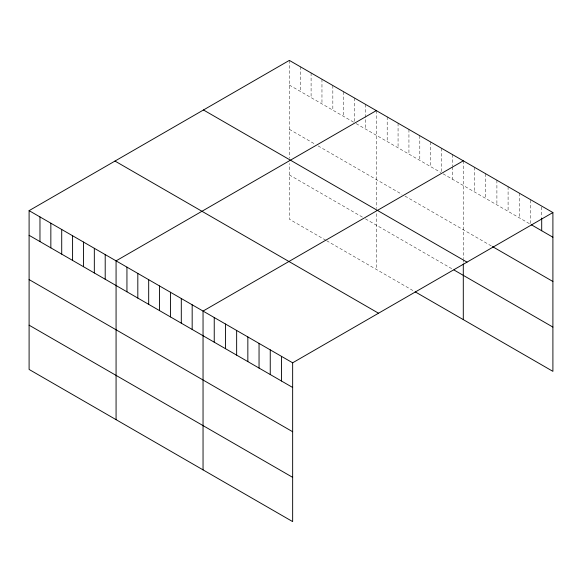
<?xml version="1.0" encoding="UTF-8"?>
<svg xmlns="http://www.w3.org/2000/svg" width="582" height="582" viewBox="0 0 582 582"><rect width="100%" height="100%" fill="white"/><g stroke="black" fill="none" stroke-linecap="round" stroke-linejoin="round"><path stroke-width="0.44" stroke-dasharray="2.91 2.18" d="M289.349 85.059L353.805 122.271M356.133 123.61L440.77 172.483M443.106 173.829L530.5 224.281L530.5 199.619M289.349 129.32L314.978 144.118M318.085 145.907L401.944 194.33M405.05 196.119L491.666 246.128M289.349 174.927L363.117 217.515M365.452 218.861L452.425 269.073M325.847 240.264L289.349 219.196L289.349 163.527M326.626 240.715L413.598 290.927M541.697 206.966L541.697 217.537M519.297 193.151L519.297 217.814M508.093 186.684L508.093 211.346M496.897 180.216L496.897 204.879M485.694 173.756L485.694 198.418M474.497 167.289L474.497 191.951M463.294 160.821L463.294 258.692M463.294 259.565L463.294 262.198M452.425 154.543L452.425 165.994M452.425 166.874L452.425 179.205M441.549 148.265L441.549 172.046M430.68 141.993L430.68 166.648M419.804 135.715L419.804 160.377M408.935 129.437L408.935 154.099M398.066 123.158L398.066 147.821M387.19 116.88L387.19 141.542M376.321 110.609L376.321 208.48M376.321 213.74L376.321 269.408M365.452 104.331L365.452 128.993M354.576 98.052L354.576 121.834M343.707 91.774L343.707 116.436M332.839 85.503L332.839 110.165M321.962 79.225L321.962 103.887M311.094 72.946L311.094 97.609M300.225 66.668L300.225 91.33M289.349 60.397L289.349 158.26"/><path stroke-width="0.87" d="M29.1 210.648L292.651 362.804L292.651 521.603L29.1 369.446L29.1 210.648L289.349 60.397L552.9 212.554L552.9 371.352L415.148 291.822M376.321 110.609L116.073 260.86L116.073 419.658M463.294 160.821L203.045 311.072L203.045 469.87M292.651 362.804L552.9 212.554M531.242 224.71L552.9 237.216M492.416 246.557L552.9 281.484M203.467 109.976L467.019 262.14M453.975 269.975L552.9 327.084M114.981 161.061L378.533 313.225M29.1 235.31L292.651 387.467M29.1 279.578L292.651 431.735M29.1 325.178L292.651 477.342M541.697 218.417L541.697 230.748M463.294 263.952L463.294 319.62M281.448 356.344L281.448 381.006M270.252 349.877L270.252 374.539M259.048 343.409L259.048 368.071M247.845 336.942L247.845 361.604M236.648 330.474L236.648 355.136M225.445 324.007L225.445 348.669M214.241 317.539L214.241 342.201M192.169 304.793L192.169 329.456M181.3 298.522L181.3 323.185M170.431 292.244L170.431 316.906M159.555 285.966L159.555 310.628M148.686 279.687L148.686 304.35M137.818 273.416L137.818 298.079M126.941 267.138L126.941 291.8M105.204 254.581L105.204 279.244M94.328 248.31L94.328 272.973M83.459 242.032L83.459 266.694M72.583 235.754L72.583 260.416M61.714 229.475L61.714 254.138M50.845 223.204L50.845 247.867M39.969 216.926L39.969 241.588"/></g></svg>
